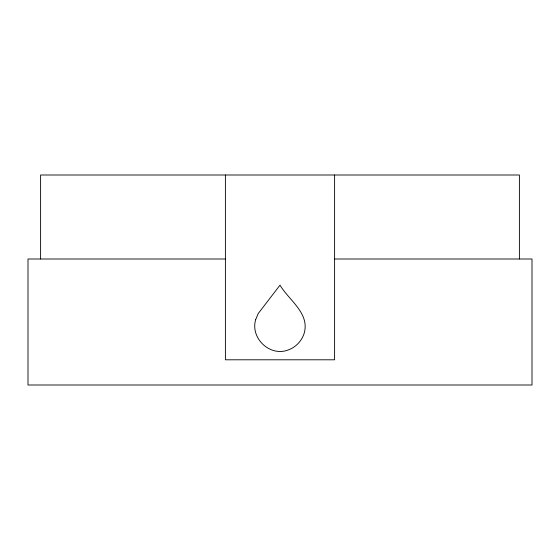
<?xml version="1.0" encoding="UTF-8"?>
<svg xmlns="http://www.w3.org/2000/svg" width="560" height="560" viewBox="0 0 560 560"><rect width="100%" height="100%" fill="white"/><g stroke="black" fill="none" stroke-linecap="round" stroke-linejoin="round"><path stroke-width="0.84" d="M225.4 259L28 259L28 385L532 385L532 259L334.6 259M519.4 259L519.4 175L40.6 175L40.6 259M334.6 175L334.6 359.8L225.4 359.8L225.4 175M255.661 319.676C250.299 337.526 268.674 355.901 286.524 350.539C295.057 348.103 301.903 341.257 304.339 332.724C309.568 312.942 288.75 300.034 280 285.159L258.174 313.6L255.661 319.676"/></g></svg>
